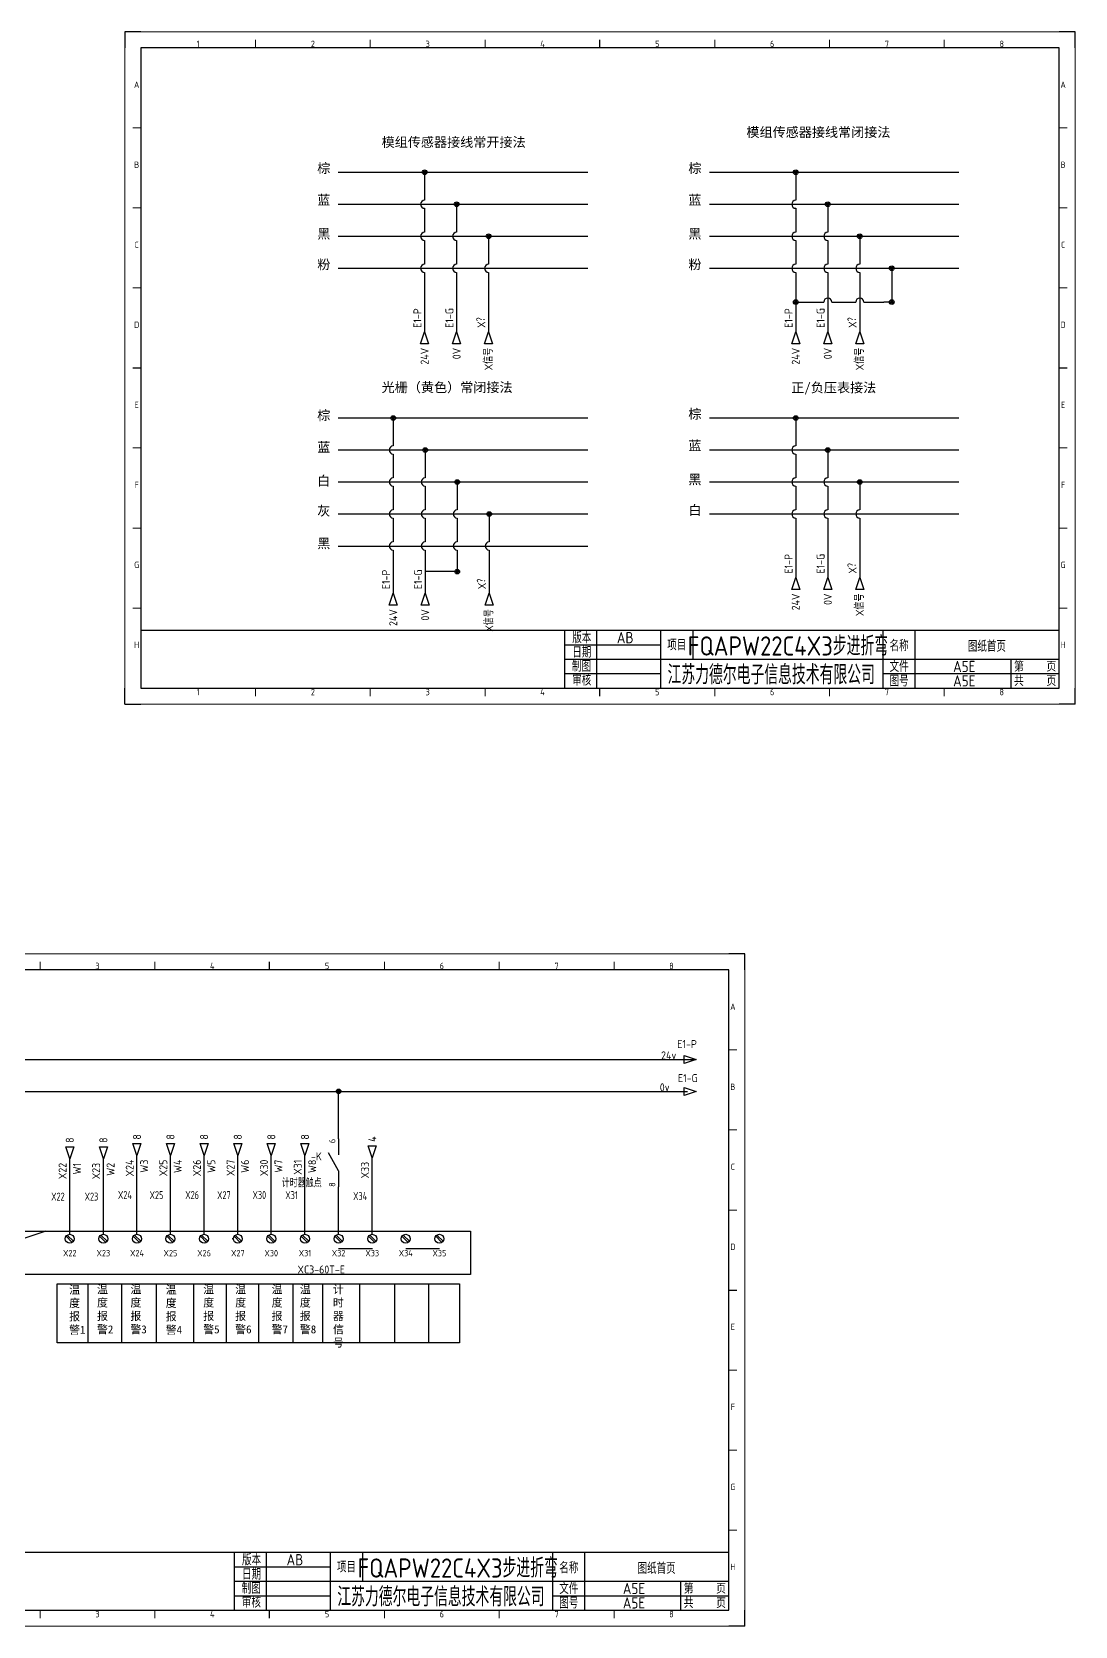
# Model space of a CAD drawing. Header units: millimetres. Extents: x -1494 to 5708, y 2764 to 5210.
# Drawn here: x 3620 to 4272, y 4006 to 5003 of the extents above; entities that cross this region are included whole.
import ezdxf
from ezdxf.enums import TextEntityAlignment as Align

# ---------------------------------------------------------------- set-up
doc = ezdxf.new("R2010")
doc.units = ezdxf.units.MM
for name, color, linetype in [('AE_BOR', 1, 'Continuous'), ('BLK_2.5mm^2', 7, 'Continuous'), ('DESC', 1, 'Continuous'), ('DESCCHILD', 20, 'Continuous'), ('LOC', 8, 'Continuous'), ('MISC', 2, 'Continuous'), ('SYMS', 7, 'Continuous'), ('TAGS', 51, 'Continuous'), ('TERMS', 123, 'Continuous'), ('WIRENO', 70, 'Continuous'), ('WIREREF_DEST', 61, 'Continuous'), ('XREF', 7, 'Continuous'), ('图框_标题栏属性', 1, 'Continuous'), ('图框_标题栏文字', 6, 'Continuous'), ('轴1系统', 7, 'Continuous')]:
    doc.layers.add(name, color=color, linetype=linetype)
doc.styles.add('ACGBTS', font='ISOCP.SHX')
doc.styles.get("Standard").update_dxf_attribs({"font": 'arial.ttf'})
doc.styles.add('WD_IEC', font='ISOCP2.shx', dxfattribs={"height": 4, "bigfont": 'gbcbig.shx'})
doc.styles.add('工程字', font='gbenor.shx', dxfattribs={"bigfont": 'gbcbig.shx'})
doc.styles.add('正常字体', font='', dxfattribs={"height": 5.5})
doc.styles.get('正常字体').set_extended_font_data('SimSun')

# ---------------------------------------------------------------- blocks, each defined once
blk = doc.blocks.new('WDDOT')
for radius in [0.72, 0.449, 0.223]:
    blk.add_circle((0, 0), radius)
blk = doc.blocks.new('HA1D4')
blk.add_lwpolyline([(0, 0), (1.25, -3.75), (-1.25, -3.75)], close=True)
at = {"style": 'WD_IEC', "flags": 8}
blk.add_attdef('WIRENO', (-1, 1.25), '', height=2.5, rotation=90, dxfattribs=at)
at = {"style": 'WD_IEC'}
blk.add_attdef('DESC1', text='', height=2.5, rotation=90, dxfattribs=at).set_placement((1, 1.25), align=Align.TOP_LEFT)
at = {"style": 'WD_IEC', "flags": 1}
blk.add_attdef('X2TERM01', (0, 0), '', height=0.32, dxfattribs=at)
blk.add_attdef('SIGCODE', text='', height=1, dxfattribs=at).set_placement((-2.5, -3.2), align=Align.RIGHT)
at = {"style": 'WD_IEC'}
blk.add_attdef('XREF', text='', height=2.5, rotation=90, dxfattribs=at).set_placement((0, -5), align=Align.MIDDLE_RIGHT)
blk = doc.blocks.new('Border')
for p, q in [((584, 410), (10, 410)), ((10, 410), (10, 10)), ((584, 10), (584, 410)), ((10, 10), (584, 10))]:
    blk.add_line(p, q)
at = {"layer": 'AE_BOR', "color": 1, "lineweight": 30}
for p, q in [((10, 420), (0, 420)), ((0, 420), (0, 410)), ((594, 420), (584, 420)), ((594, 410), (594, 420)), ((297, 410), (297, 415)), ((5, 210), (10, 210)), ((584, 210), (589, 210)), ((0, 0), (0, 10)), ((297, 5), (297, 10)), ((594, 0), (594, 10)), ((0, 0), (10, 0)), ((594, 0), (584, 0))]:
    blk.add_line(p, q, dxfattribs=at)
at = {"layer": 'AE_BOR', "color": 1, "lineweight": 15}
for p, q in [((0, 420), (594, 420)), ((0, 0), (0, 420)), ((594, 420), (594, 0)), ((81.75, 410), (81.75, 415)), ((153.5, 410), (153.5, 415)), ((225.25, 410), (225.25, 415)), ((368.75, 410), (368.75, 415)), ((440.5, 410), (440.5, 415)), ((512.25, 410), (512.25, 415)), ((10, 360), (5, 360)), ((589, 360), (584, 360)), ((10, 310), (5, 310)), ((589, 310), (584, 310)), ((10, 260), (5, 260)), ((589, 260), (584, 260)), ((10, 160), (5, 160)), ((589, 160), (584, 160)), ((10, 110), (5, 110)), ((589, 110), (584, 110)), ((10, 60), (5, 60)), ((589, 60), (584, 60)), ((81.75, 5), (81.75, 10)), ((153.5, 5), (153.5, 10)), ((225.25, 5), (225.25, 10)), ((368.75, 5), (368.75, 10)), ((440.5, 5), (440.5, 10)), ((512.25, 5), (512.25, 10)), ((594, 0), (0, 0))]:
    blk.add_line(p, q, dxfattribs=at)
at = {"layer": 'AE_BOR', "color": 1, "lineweight": 15, "style": 'ACGBTS'}
for s, p in [('1', (45.875, 412.5)), ('2', (117.625, 412.5)), ('3', (189.375, 412.5)), ('4', (261.125, 412.5)), ('5', (332.875, 412.5)), ('6', (404.625, 412.5)), ('7', (476.375, 412.5)), ('8', (548.125, 412.5)), ('A', (7.5, 387)), ('A', (586.5, 387)), ('B', (7.5, 337)), ('B', (586.5, 337)), ('C', (7.5, 287)), ('C', (586.5, 287)), ('D', (7.5, 237)), ('D', (586.5, 237)), ('E', (7.5, 187)), ('E', (586.5, 187)), ('F', (7.5, 137)), ('F', (586.5, 137)), ('G', (7.5, 87)), ('G', (586.5, 87)), ('H', (7.5, 37)), ('H', (586.5, 37)), ('1', (45.875, 7.5)), ('2', (117.625, 7.5)), ('3', (189.375, 7.5)), ('4', (261.125, 7.5)), ('5', (332.875, 7.5)), ('6', (404.625, 7.5)), ('7', (476.375, 7.5)), ('8', (548.125, 7.5))]:
    blk.add_text(s, height=4, dxfattribs=at).set_placement(p, align=Align.MIDDLE)
blk = doc.blocks.new('TITLE3')
for p, q in [((-309, 0), (-309, 36)), ((-289, 0), (-289, 36)), ((-249, 0), (-249, 36)), ((-249, 0), (-249, 36)), ((-249, 0), (-249, 36)), ((-229, 36), (-229, 27)), ((-110, 0), (-110, 36)), ((-90, 0), (-90, 36)), ((-309, 27), (-249, 27)), ((-229, 27), (-229, 18)), ((-309, 18), (-248.01, 18)), ((-249, 18), (0, 18)), ((-30, 0), (-30, 18)), ((-309, 9), (-249, 9)), ((-289, 4.18), (-289, 4.18)), ((-289, 4.18), (-289, 4.18)), ((-110, 9), (0, 9))]:
    blk.add_line(p, q)
blk.add_lwpolyline([(-309, 36), (-574, 36), (-574, 0), (-309, 0)], close=True)
blk.add_lwpolyline([(-309, 0), (0, 0), (0, 36), (-309, 36)])
at = {"layer": '图框_标题栏属性', "style": '工程字'}
for tag, height, p in [('版本', 7, (-271.17, 31.5)), ('项目', 12, (-169.5, 27)), ('名称', 7, (-45.16, 26.53)), ('日期', 7, (-271.17, 22.5)), ('制图', 7, (-271.33, 13.69)), ('公司名称', 12, (-179.94, 9)), ('文件', 7, (-59.26, 13.5)), ('页数', 7, (-15, 13.5)), ('审核', 7, (-270.7, 4.72)), ('图号', 7, (-59.26, 4.5)), ('总数', 7, (-15, 4.5))]:
    blk.add_attdef(tag, text='', height=height, dxfattribs=at).set_placement(p, align=Align.MIDDLE)
at = {"layer": '图框_标题栏文字', "style": '工程字'}
for s, height, p in [('版本', 7, (-298.29, 31.5)), ('项目', 7, (-239, 27)), ('名称', 7, (-100, 26.53)), ('日期', 7, (-298.29, 22.5)), ('制图', 7, (-298.51, 13.69)), ('文件', 7, (-100, 13.5)), ('第    页', 6.5, (-15, 13.5)), ('审核', 7, (-298.37, 5.01)), ('图号', 7, (-100, 4.5)), ('共    页', 6.5, (-15, 4.5))]:
    blk.add_text(s, height=height, dxfattribs=at).set_placement(p, align=Align.MIDDLE_CENTER)
blk = doc.blocks.new('HA1D2')
blk.add_lwpolyline([(0, 0), (-1.25, 3.75), (1.25, 3.75)], close=True)
at = {"style": 'WD_IEC'}
blk.add_attdef('XREF', text='', height=2.5, rotation=90, dxfattribs=at).set_placement((0, 5), align=Align.MIDDLE_LEFT)
at = {"style": 'WD_IEC', "flags": 1}
blk.add_attdef('SIGCODE', text='', height=1, dxfattribs=at).set_placement((-2.5, 1.8), align=Align.RIGHT)
blk.add_attdef('X8TERM01', (0, 0), '', height=0.32, dxfattribs=at)
at = {"style": 'WD_IEC', "flags": 8}
blk.add_attdef('WIRENO', text='', height=2.5, rotation=90, dxfattribs=at).set_placement((-1, -1.25), align=Align.RIGHT)
at = {"style": 'WD_IEC'}
blk.add_attdef('DESC1', text='', height=2.5, rotation=90, dxfattribs=at).set_placement((1, -1.25), align=Align.TOP_RIGHT)
blk = doc.blocks.new('WD_WNV')
at = {"linetype": 'Continuous', "style": 'WD_IEC', "width": 0.8}
blk.add_attdef('WIRENO', text='', height=2.5, dxfattribs=at).set_placement((-1.6, 0), align=Align.MIDDLE_RIGHT)
at = {"style": 'WD_IEC', "flags": 1}
for tag, p in [('W08USER', (-1, 0.375)), ('W04USER', (-1, 0.875)), ('W05USER', (-1, 0.75)), ('W09USER', (-1, 0.25)), ('W03USER', (-1, 1)), ('W06USER', (-1, 0.625)), ('W07USER', (-1, 0.5)), ('W02USER', (-1, 1.125)), ('W01USER', (-1, 1.25)), ('W10USER', (-1, 0.125))]:
    blk.add_attdef(tag, text='', height=0.08, dxfattribs=at).set_placement(p, align=Align.CENTER)
blk = doc.blocks.new('E8X8Y$$3')
for p, q in [((107.96, -3.13), (111.85, -7.02)), ((108.7, -2.39), (112.59, -6.28)), ((128.95, -3.13), (132.84, -7.02)), ((129.69, -2.39), (133.58, -6.28)), ((149.95, -3.13), (153.84, -7.02)), ((150.7, -2.39), (154.59, -6.28)), ((170.89, -3.13), (174.78, -7.02)), ((171.63, -2.39), (175.52, -6.28)), ((191.91, -3.13), (195.8, -7.02)), ((192.65, -2.39), (196.54, -6.28)), ((212.98, -3.13), (216.87, -7.02)), ((213.72, -2.39), (217.61, -6.28)), ((233.9, -3.13), (237.79, -7.02)), ((234.64, -2.39), (238.53, -6.28)), ((254.96, -3.13), (258.85, -7.02)), ((255.7, -2.39), (259.59, -6.28)), ((275.95, -3.13), (279.84, -7.02)), ((276.7, -2.39), (280.58, -6.28)), ((296.99, -3.13), (300.88, -7.02)), ((297.73, -2.39), (301.62, -6.28)), ((317.91, -3.13), (321.8, -7.02)), ((318.65, -2.39), (322.54, -6.28)), ((338.98, -3.13), (342.87, -7.02)), ((339.72, -2.39), (343.61, -6.28)), ((278.27, -10.67), (299.41, -10.67)), ((320.23, -10.67), (341.37, -10.67))]:
    blk.add_line(p, q)
for points in [[(0, 0), (23.34, 0)], [(0, -27.11), (0, 0)], [(23.34, 0), (360.64, 0)], [(102.45, -27.11), (0, -27.11)], [(360.64, -27.11), (102.45, -27.11)]]:
    blk.add_lwpolyline(points)
for centre in [(110.27, -4.71), (131.27, -4.71), (152.27, -4.71), (173.2, -4.71), (194.22, -4.71), (215.3, -4.71), (236.22, -4.71), (257.27, -4.71), (278.27, -4.71), (299.31, -4.71), (320.23, -4.71), (341.29, -4.71)]:
    blk.add_circle(centre, 2.8)
at = {"layer": 'SYMS', "linetype": 'ByBlock'}
for p, q in [((95.39, 0), (62.12, -10.85)), ((360.64, 0), (360.64, -27.11)), ((55.62, -5), (51.99, -22.12)), ((62.12, -10.85), (55.62, -5)), ((45.49, -16.27), (12.22, -27.11)), ((51.99, -22.12), (45.49, -16.27))]:
    blk.add_line(p, q, dxfattribs=at)
at = {"layer": 'DESC', "linetype": 'ByBlock', "style": 'WD_IEC'}
for tag, p in [('DESC1', (-14.4, -33.59)), ('DESC3', (-14.4, -43.39)), ('DESC2', (-14.4, -38.49))]:
    blk.add_attdef(tag, text='', height=5, dxfattribs=at).set_placement(p, align=Align.RIGHT)
at = {"layer": 'LOC', "linetype": 'ByBlock', "style": 'WD_IEC', "flags": 1}
for tag, p in [('INST', (-14.4, -2.26)), ('LOC', (-14.4, -7.16))]:
    blk.add_attdef(tag, text='', height=5, dxfattribs=at).set_placement(p, align=Align.RIGHT)
at = {"layer": 'MISC', "linetype": 'ByBlock', "style": 'WD_IEC'}
for tag, p, height, flags in [('CAT', (-21.75, 3.13), 2.1, 9), ('MFG', (-21.72, 7.75), 2.1, 9), ('X4TERM05', (107.47, -4.71), 0.448, 1), ('X2TERM05', (110.27, -1.91), 0.448, 1), ('X4TERM06', (128.47, -4.71), 0.448, 1), ('X2TERM06', (131.27, -1.91), 0.448, 1), ('X4TERM07', (149.47, -4.71), 0.448, 1), ('X2TERM07', (152.27, -1.91), 0.448, 1), ('X4TERM08', (170.4, -4.71), 0.448, 1), ('X2TERM08', (173.2, -1.91), 0.448, 1), ('X4TERM09', (191.42, -4.71), 0.448, 1), ('X2TERM09', (194.22, -1.91), 0.448, 1), ('X4TERM10', (212.5, -4.71), 0.448, 1), ('X2TERM10', (215.3, -1.91), 0.448, 1), ('X4TERM11', (233.42, -4.71), 0.448, 1), ('X2TERM11', (236.22, -1.91), 0.448, 1), ('X4TERM12', (254.47, -4.71), 0.448, 1), ('X2TERM12', (257.27, -1.91), 0.448, 1), ('X4TERM13', (275.47, -4.71), 0.448, 1), ('X2TERM13', (278.27, -1.91), 0.448, 1), ('X4TERM14', (296.51, -4.71), 0.448, 1), ('X2TERM14', (299.31, -1.91), 0.448, 1), ('X4TERM15', (317.43, -4.71), 0.448, 1), ('X2TERM15', (320.23, -1.91), 0.448, 1), ('X4TERM16', (338.49, -4.71), 0.448, 1), ('X2TERM16', (341.29, -1.91), 0.448, 1), ('ASSYCODE', (-23.74, -16.33), 1.4, 1), ('FAMILY', (-22.66, -12.01), 1.4, 1)]:
    blk.add_attdef(tag, p, '', height=height, dxfattribs=dict(at, flags=flags))
at = {"layer": 'TAGS', "linetype": 'ByBlock', "style": 'WD_IEC'}
blk.add_attdef('TAG1', text='', height=5, dxfattribs=at).set_placement((267.44, -26.39), align=Align.CENTER)
at = {"layer": 'TERMS', "linetype": 'ByBlock', "style": 'WD_IEC'}
for tag, p in [('TERM05', (110.27, -11.67)), ('TERM06', (131.27, -11.67)), ('TERM07', (152.27, -11.67)), ('TERM08', (173.2, -11.67)), ('TERM09', (194.22, -11.67)), ('TERM10', (215.3, -11.67)), ('TERM11', (236.22, -11.67)), ('TERM12', (257.27, -11.67)), ('TERM13', (278.27, -11.67)), ('TERM14', (299.31, -11.67)), ('TERM15', (320.23, -11.67)), ('TERM16', (341.29, -11.67))]:
    blk.add_attdef(tag, text='', height=4, dxfattribs=at).set_placement(p, align=Align.TOP_CENTER)
at = {"layer": 'XREF', "linetype": 'ByBlock', "style": 'WD_IEC'}
blk.add_attdef('XREF', text='', height=5, dxfattribs=at).set_placement((-14.4, -28.34), align=Align.RIGHT)
blk = doc.blocks.new('HA1D3')
blk.add_lwpolyline([(0, 0), (-3.75, -1.25), (-3.75, 1.25)], close=True)
at = {"style": 'WD_IEC'}
blk.add_attdef('XREF', text='', height=2.5, dxfattribs=at).set_placement((-5, 0), align=Align.MIDDLE_RIGHT)
at = {"style": 'WD_IEC', "flags": 1}
blk.add_attdef('SIGCODE', text='', height=1, dxfattribs=at).set_placement((-2.5, 1.8), align=Align.RIGHT)
at = {"style": 'WD_IEC'}
for tag, p, height, flags in [('X1TERM01', (0, 0), 0.32, 1), ('WIRENO', (1.25, 1), 2.5, 8)]:
    blk.add_attdef(tag, p, '', height=height, dxfattribs=dict(at, flags=flags))
blk.add_attdef('DESC1', text='', height=2.5, dxfattribs=at).set_placement((1.25, -1), align=Align.TOP_LEFT)
blk = doc.blocks.new('VTD21IF')
for p, q in [((0, 7.5), (0, 2.5)), ((0, -2.5), (-3.125, 3.125)), ((0, -2.5), (0, -7.5))]:
    blk.add_line(p, q)
at = {"style": 'WD_IEC'}
for tag, p in [('INST', (-5.25, 7.75)), ('LOC', (-5.25, 4.25)), ('TAG2', (-5.25, 0.75)), ('XREF', (-5.25, -3.75)), ('DESC2', (-5.25, -11.1)), ('DESC1', (-5.25, -7.6)), ('DESC3', (-5.25, -14.6))]:
    blk.add_attdef(tag, text='', height=2.5, dxfattribs=at).set_placement(p, align=Align.RIGHT)
blk.add_attdef('TERM01', text='', height=2, rotation=90, dxfattribs=at).set_placement((-1, 7.5), align=Align.RIGHT)
at = {"style": 'WD_IEC', "flags": 1}
for tag, p, height in [('X2TERM01', (0, 7.5), 0.32), ('X4LINK', (-2, 0), 0.32), ('X1LINK', (-0.5, 0), 0.32), ('CONTACT', (4, -3.5), 1), ('FAMILY', (4, -5), 1), ('COMMON', (5.25, -4.75), 1), ('X8TERM02', (0, -7.5), 0.32)]:
    blk.add_attdef(tag, p, '', height=height, dxfattribs=at)
at = {"style": 'WD_IEC'}
blk.add_attdef('TERM02', (-1, -7.5), '', height=2, rotation=90, dxfattribs=at)

msp = doc.modelspace()

# ---------------------------------------------------------------- linework, layer by layer
at = {"layer": 'BLK_2.5mm^2'}
for p, q in [((3654.81, 4220.2), (3654.81, 4185.42)), ((3675.8, 4220.2), (3675.8, 4185.42)), ((3697.34, 4220.2), (3697.34, 4185.42)), ((3697.34, 4220.2), (3697.34, 4185.42)), ((3720.83, 4220.2), (3720.83, 4185.42)), ((3741.08, 4220.2), (3741.08, 4185.42)), ((3761.44, 4220.2), (3761.44, 4185.42)), ((3782.94, 4220.2), (3782.94, 4185.42)), ((3801.44, 4220.2), (3801.44, 4185.42)), ((3824.55, 4220.2), (3824.55, 4185.42)), ((3846.4, 4220.2), (3846.4, 4185.42)), ((3867.57, 4220.2), (3867.57, 4185.42)), ((3887.07, 4220.2), (3887.07, 4185.42)), ((3654.81, 4185.42), (3654.81, 4183.39)), ((3675.8, 4185.42), (3675.8, 4183.39)), ((3697.34, 4185.42), (3697.34, 4183.39)), ((3720.83, 4185.42), (3720.83, 4183.39)), ((3741.08, 4185.42), (3741.08, 4183.39)), ((3761.44, 4185.42), (3761.44, 4183.39)), ((3782.94, 4185.42), (3782.94, 4183.39)), ((3801.44, 4185.42), (3801.44, 4183.39)), ((3824.55, 4185.42), (3824.55, 4183.39)), ((3846.4, 4185.42), (3846.4, 4183.39)), ((3867.57, 4185.42), (3867.57, 4183.39)), ((3887.07, 4185.42), (3887.07, 4183.39))]:
    msp.add_line(p, q, dxfattribs=at)
at = {"layer": 'Defpoints', "linetype": 'ByBlock'}
for p, q in [((3832.47, 4251.21), (3832.47, 4299.01)), ((3640.64, 4248.41), (3640.64, 4248.41)), ((3661.63, 4248.41), (3661.63, 4248.41)), ((3682.63, 4248.41), (3682.63, 4248.41)), ((3703.56, 4248.41), (3703.56, 4248.41)), ((3724.59, 4248.41), (3724.59, 4248.41)), ((3745.66, 4248.41), (3745, 4248.41))]:
    msp.add_line(p, q, dxfattribs=at)
at = {"layer": 'XREF'}
for p, q in [((3811.22, 4914.81), (3967.13, 4914.81)), ((3865.22, 4914.81), (3865.22, 4897.35)), ((4043.17, 4914.81), (4199.09, 4914.81)), ((4097.18, 4914.81), (4097.18, 4897.35)), ((3811.22, 4894.81), (3967.13, 4894.81)), ((3865.22, 4892.27), (3865.22, 4877.35)), ((3885.22, 4894.81), (3885.22, 4877.35)), ((4043.17, 4894.81), (4199.09, 4894.81)), ((4097.18, 4892.27), (4097.18, 4877.35)), ((4117.18, 4894.81), (4117.18, 4877.35)), ((3811.22, 4874.81), (3967.13, 4874.81)), ((3865.22, 4872.27), (3865.22, 4857.35)), ((3885.22, 4872.27), (3885.22, 4857.35)), ((3905.22, 4874.81), (3905.22, 4857.35)), ((4043.17, 4874.81), (4199.09, 4874.81)), ((4097.18, 4872.27), (4097.18, 4857.35)), ((4117.18, 4872.27), (4117.18, 4857.35)), ((4137.18, 4874.81), (4137.18, 4857.35)), ((3811.22, 4854.81), (3967.13, 4854.81)), ((3865.22, 4852.27), (3865.22, 4815.09)), ((3885.22, 4852.27), (3885.22, 4815.09)), ((3905.22, 4852.27), (3905.22, 4815.09)), ((4043.17, 4854.81), (4199.09, 4854.81)), ((4097.18, 4852.27), (4097.18, 4815.09)), ((4117.18, 4852.27), (4117.18, 4815.09)), ((4137.18, 4852.27), (4137.18, 4815.09)), ((4157.18, 4854.81), (4157.18, 4838.68)), ((4097.18, 4833.68), (4114.64, 4833.68)), ((4119.72, 4833.68), (4134.64, 4833.68)), ((4139.72, 4833.68), (4152.18, 4833.68)), ((4157.18, 4833.68), (4152.18, 4833.68)), ((4157.18, 4838.68), (4157.18, 4833.68)), ((3811.22, 4761.28), (3967.13, 4761.28)), ((3845.59, 4761.28), (3845.59, 4743.82)), ((4043.17, 4761.28), (4199.09, 4761.28)), ((4097.18, 4761.28), (4097.18, 4743.82)), ((3811.22, 4741.28), (3967.13, 4741.28)), ((3845.59, 4738.74), (3845.59, 4723.82)), ((3865.59, 4741.28), (3865.59, 4723.82)), ((4043.17, 4741.28), (4199.09, 4741.28)), ((4097.18, 4738.74), (4097.18, 4723.82)), ((4117.18, 4741.28), (4117.18, 4723.82)), ((3811.22, 4721.28), (3967.13, 4721.28)), ((3845.59, 4718.74), (3845.59, 4703.82)), ((3865.59, 4718.74), (3865.59, 4703.82)), ((3885.59, 4721.28), (3885.59, 4703.82)), ((4043.17, 4721.28), (4199.09, 4721.28)), ((4097.18, 4718.74), (4097.18, 4703.82)), ((4117.18, 4718.74), (4117.18, 4703.82)), ((4137.18, 4721.28), (4137.18, 4703.82)), ((3811.22, 4701.28), (3967.13, 4701.28)), ((3845.59, 4698.74), (3845.59, 4683.82)), ((3865.59, 4698.74), (3865.59, 4683.82)), ((3885.59, 4698.74), (3885.59, 4683.82)), ((3905.59, 4701.28), (3905.59, 4683.82)), ((4043.17, 4701.28), (4199.09, 4701.28)), ((4097.18, 4698.74), (4097.18, 4661.56)), ((4117.18, 4698.74), (4117.18, 4661.56)), ((4137.18, 4698.74), (4137.18, 4661.56)), ((3811.22, 4681.28), (3967.13, 4681.28)), ((3845.59, 4678.74), (3845.59, 4651.79)), ((3865.59, 4678.74), (3865.59, 4651.79)), ((3885.59, 4678.74), (3885.59, 4665.26)), ((3905.59, 4681.28), (3925.59, 4681.28)), ((3905.59, 4678.74), (3905.59, 4651.79)), ((3885.59, 4665.26), (3865.59, 4665.26)), ((3512.14, 4360.52), (4034.93, 4360.52)), ((3512.14, 4340.52), (3915.51, 4340.52)), ((3915.51, 4340.52), (3987.89, 4340.52))]:
    msp.add_line(p, q, dxfattribs=at)
at = {"layer": 'XREF', "linetype": 'ByBlock'}
for p, q in [((3811.43, 4310.86), (3811.43, 4340.52)), ((3987.89, 4340.52), (4029.53, 4340.52)), ((3643.44, 4251.21), (3643.44, 4298.35)), ((3664.43, 4251.21), (3664.43, 4298.35)), ((3685.43, 4251.21), (3685.43, 4300.37)), ((3706.36, 4251.21), (3706.36, 4300.37)), ((3727.39, 4251.21), (3727.39, 4300.37)), ((3748.46, 4251.21), (3748.46, 4300.37)), ((3769.38, 4251.21), (3769.38, 4300.37)), ((3790.44, 4251.21), (3790.44, 4300.37)), ((3811.43, 4251.21), (3811.43, 4280.86)), ((3635.66, 4183.39), (3635.66, 4220.2)), ((3635.66, 4220.2), (3635.66, 4220.2)), ((3635.66, 4220.2), (3654.81, 4220.2)), ((3654.81, 4220.2), (3887.07, 4220.2)), ((3887.07, 4220.2), (3887.07, 4183.39)), ((3887.07, 4183.39), (3635.66, 4183.39))]:
    msp.add_line(p, q, dxfattribs=at)
at = {"layer": 'XREF'}
for centre, start, end in [((3865.22, 4894.81), 90, 270), ((4097.18, 4894.81), 90, 270), ((3865.22, 4874.81), 90, 270), ((3885.22, 4874.81), 90, 270), ((4097.18, 4874.81), 90, 270), ((4117.18, 4874.81), 90, 270), ((3865.22, 4854.81), 90, 270), ((3885.22, 4854.81), 90, 270), ((3905.22, 4854.81), 90, 270), ((4097.18, 4854.81), 90, 270), ((4117.18, 4854.81), 90, 270), ((4137.18, 4854.81), 90, 270), ((4117.18, 4833.68), 0, 180), ((4137.18, 4833.68), 0, 180), ((3845.59, 4741.28), 90, 270), ((4097.18, 4741.28), 90, 270), ((3845.59, 4721.28), 90, 270), ((3865.59, 4721.28), 90, 270), ((4097.18, 4721.28), 90, 270), ((4117.18, 4721.28), 90, 270), ((3845.59, 4701.28), 90, 270), ((3865.59, 4701.28), 90, 270), ((3885.59, 4701.28), 90, 270), ((4097.18, 4701.28), 90, 270), ((4117.18, 4701.28), 90, 270), ((4137.18, 4701.28), 90, 270), ((3845.59, 4681.28), 90, 270), ((3865.59, 4681.28), 90, 270), ((3885.59, 4681.28), 90, 270), ((3905.59, 4681.28), 90, 270)]:
    msp.add_arc(centre, 2.54, start, end, dxfattribs=at)

# ---------------------------------------------------------------- block references
at = {"layer": 'SYMS', "linetype": 'ByBlock', "xscale": 2, "yscale": 2, "zscale": 2}
msp.add_blockref('WDDOT', (3811.43, 4340.52), dxfattribs=at)
at = {"layer": 'SYMS', "linetype": 'ByBlock'}
ref = msp.add_blockref('HA1D2', (3685.43, 4300.37), dxfattribs=dict(at, xscale=2, yscale=2, zscale=2))
ref.add_attrib('XREF', '8', dxfattribs={"layer": 'XREF', "height": 5, "rotation": 90, "style": 'WD_IEC'}).set_placement((3685.43, 4310.37), align=Align.MIDDLE_LEFT)
ref.add_attrib('DESC1', 'W3', dxfattribs={"layer": 'DESC', "height": 5, "rotation": 90, "style": 'WD_IEC'}).set_placement((3687.43, 4297.87), align=Align.TOP_RIGHT)
ref.add_attrib('WIRENO', 'X24', dxfattribs={"layer": 'WIREREF_DEST', "height": 5, "rotation": 90, "style": 'WD_IEC', "flags": 8}).set_placement((3683.43, 4297.87), align=Align.RIGHT)
ref = msp.add_blockref('HA1D2', (3706.36, 4300.37), dxfattribs=dict(at, xscale=2, yscale=2, zscale=2))
ref.add_attrib('XREF', '8', dxfattribs={"layer": 'XREF', "height": 5, "rotation": 90, "style": 'WD_IEC'}).set_placement((3706.36, 4310.37), align=Align.MIDDLE_LEFT)
ref.add_attrib('DESC1', 'W4', dxfattribs={"layer": 'DESC', "height": 5, "rotation": 90, "style": 'WD_IEC'}).set_placement((3708.36, 4297.87), align=Align.TOP_RIGHT)
ref.add_attrib('WIRENO', 'X25', dxfattribs={"layer": 'WIREREF_DEST', "height": 5, "rotation": 90, "style": 'WD_IEC', "flags": 8}).set_placement((3704.36, 4297.87), align=Align.RIGHT)
ref = msp.add_blockref('HA1D2', (3727.39, 4300.37), dxfattribs=dict(at, xscale=2, yscale=2, zscale=2))
ref.add_attrib('XREF', '8', dxfattribs={"layer": 'XREF', "height": 5, "rotation": 90, "style": 'WD_IEC'}).set_placement((3727.39, 4310.37), align=Align.MIDDLE_LEFT)
ref.add_attrib('DESC1', 'W5', dxfattribs={"layer": 'DESC', "height": 5, "rotation": 90, "style": 'WD_IEC'}).set_placement((3729.39, 4297.87), align=Align.TOP_RIGHT)
ref.add_attrib('WIRENO', 'X26', dxfattribs={"layer": 'WIREREF_DEST', "height": 5, "rotation": 90, "style": 'WD_IEC', "flags": 8}).set_placement((3725.39, 4297.87), align=Align.RIGHT)
ref = msp.add_blockref('HA1D2', (3748.46, 4300.37), dxfattribs=dict(at, xscale=2, yscale=2, zscale=2))
ref.add_attrib('XREF', '8', dxfattribs={"layer": 'XREF', "height": 5, "rotation": 90, "style": 'WD_IEC'}).set_placement((3748.46, 4310.37), align=Align.MIDDLE_LEFT)
ref.add_attrib('DESC1', 'W6', dxfattribs={"layer": 'DESC', "height": 5, "rotation": 90, "style": 'WD_IEC'}).set_placement((3750.46, 4297.87), align=Align.TOP_RIGHT)
ref.add_attrib('WIRENO', 'X27', dxfattribs={"layer": 'WIREREF_DEST', "height": 5, "rotation": 90, "style": 'WD_IEC', "flags": 8}).set_placement((3746.46, 4297.87), align=Align.RIGHT)
ref = msp.add_blockref('HA1D2', (3769.38, 4300.37), dxfattribs=dict(at, xscale=2, yscale=2, zscale=2))
ref.add_attrib('XREF', '8', dxfattribs={"layer": 'XREF', "height": 5, "rotation": 90, "style": 'WD_IEC'}).set_placement((3769.38, 4310.37), align=Align.MIDDLE_LEFT)
ref.add_attrib('DESC1', 'W7', dxfattribs={"layer": 'DESC', "height": 5, "rotation": 90, "style": 'WD_IEC'}).set_placement((3771.38, 4297.87), align=Align.TOP_RIGHT)
ref.add_attrib('WIRENO', 'X30', dxfattribs={"layer": 'WIREREF_DEST', "height": 5, "rotation": 90, "style": 'WD_IEC', "flags": 8}).set_placement((3767.38, 4297.87), align=Align.RIGHT)
ref = msp.add_blockref('HA1D2', (3790.44, 4300.37), dxfattribs=dict(at, xscale=2, yscale=2, zscale=2))
ref.add_attrib('XREF', '8', dxfattribs={"layer": 'XREF', "height": 5, "rotation": 90, "style": 'WD_IEC'}).set_placement((3790.44, 4310.37), align=Align.MIDDLE_LEFT)
ref.add_attrib('DESC1', 'W8', dxfattribs={"layer": 'DESC', "height": 5, "rotation": 90, "style": 'WD_IEC'}).set_placement((3792.44, 4297.87), align=Align.TOP_RIGHT)
ref.add_attrib('WIRENO', 'X31', dxfattribs={"layer": 'WIREREF_DEST', "height": 5, "rotation": 90, "style": 'WD_IEC', "flags": 8}).set_placement((3788.44, 4297.87), align=Align.RIGHT)
ref = msp.add_blockref('HA1D2', (3643.44, 4298.35), dxfattribs=dict(at, xscale=2, yscale=2, zscale=2))
ref.add_attrib('XREF', '8', dxfattribs={"layer": 'XREF', "height": 5, "rotation": 90, "style": 'WD_IEC'}).set_placement((3643.44, 4308.35), align=Align.MIDDLE_LEFT)
ref.add_attrib('DESC1', 'W1', dxfattribs={"layer": 'DESC', "height": 5, "rotation": 90, "style": 'WD_IEC'}).set_placement((3645.44, 4295.85), align=Align.TOP_RIGHT)
ref.add_attrib('WIRENO', 'X22', dxfattribs={"layer": 'WIREREF_DEST', "height": 5, "rotation": 90, "style": 'WD_IEC', "flags": 8}).set_placement((3641.44, 4295.85), align=Align.RIGHT)
ref = msp.add_blockref('HA1D2', (3664.43, 4298.35), dxfattribs=dict(at, xscale=2, yscale=2, zscale=2))
ref.add_attrib('XREF', '8', dxfattribs={"layer": 'XREF', "height": 5, "rotation": 90, "style": 'WD_IEC'}).set_placement((3664.43, 4308.35), align=Align.MIDDLE_LEFT)
ref.add_attrib('DESC1', 'W2', dxfattribs={"layer": 'DESC', "height": 5, "rotation": 90, "style": 'WD_IEC'}).set_placement((3666.43, 4295.85), align=Align.TOP_RIGHT)
ref.add_attrib('WIRENO', 'X23', dxfattribs={"layer": 'WIREREF_DEST', "height": 5, "rotation": 90, "style": 'WD_IEC', "flags": 8}).set_placement((3662.43, 4295.85), align=Align.RIGHT)
ref = msp.add_blockref('HA1D2', (3832.47, 4299.01), dxfattribs=dict(at, xscale=2, yscale=2, zscale=2))
ref.add_attrib('XREF', '4', dxfattribs={"layer": 'XREF', "height": 5, "rotation": 90, "style": 'WD_IEC'}).set_placement((3832.47, 4309.01), align=Align.MIDDLE_LEFT)
ref.add_attrib('WIRENO', 'X33', dxfattribs={"layer": 'WIREREF_DEST', "height": 5, "rotation": 90, "style": 'WD_IEC', "flags": 8}).set_placement((3830.47, 4296.51), align=Align.RIGHT)
msp.add_blockref('E8X8Y$$3', (3533.16, 4253.11), dxfattribs=at).add_auto_attribs({'TAG1': 'XC3-60T-E', 'TERM05': 'X22', 'TERM06': 'X23', 'TERM07': 'X24', 'TERM08': 'X25', 'TERM09': 'X26', 'TERM10': 'X27', 'TERM11': 'X30', 'TERM12': 'X31', 'TERM13': 'X32', 'TERM14': 'X33', 'TERM15': 'X34', 'TERM16': 'X35'})
at = {"layer": 'WIRENO', "linetype": 'ByBlock'}
ref = msp.add_blockref('WD_WNV', (3643.44, 4274.78), dxfattribs=dict(at, xscale=2, yscale=2, zscale=2))
ref.add_attrib('WIRENO', 'X22', dxfattribs={"linetype": 'Continuous', "height": 5, "style": 'WD_IEC', "width": 0.8}).set_placement((3640.24, 4274.78), align=Align.MIDDLE_RIGHT)
ref = msp.add_blockref('WD_WNV', (3664.43, 4274.78), dxfattribs=dict(at, xscale=2, yscale=2, zscale=2))
ref.add_attrib('WIRENO', 'X23', dxfattribs={"linetype": 'Continuous', "height": 5, "style": 'WD_IEC', "width": 0.8}).set_placement((3661.23, 4274.78), align=Align.MIDDLE_RIGHT)
ref = msp.add_blockref('WD_WNV', (3685.43, 4275.79), dxfattribs=dict(at, xscale=2, yscale=2, zscale=2))
ref.add_attrib('WIRENO', 'X24', dxfattribs={"linetype": 'Continuous', "height": 5, "style": 'WD_IEC', "width": 0.8}).set_placement((3682.23, 4275.79), align=Align.MIDDLE_RIGHT)
ref = msp.add_blockref('WD_WNV', (3706.36, 4275.79), dxfattribs=dict(at, xscale=2, yscale=2, zscale=2))
ref.add_attrib('WIRENO', 'X25', dxfattribs={"linetype": 'Continuous', "height": 5, "style": 'WD_IEC', "width": 0.8}).set_placement((3701.9, 4275.68), align=Align.MIDDLE_RIGHT)
ref = msp.add_blockref('WD_WNV', (3727.39, 4275.79), dxfattribs=dict(at, xscale=2, yscale=2, zscale=2))
ref.add_attrib('WIRENO', 'X26', dxfattribs={"linetype": 'Continuous', "height": 5, "style": 'WD_IEC', "width": 0.8}).set_placement((3724.19, 4275.79), align=Align.MIDDLE_RIGHT)
ref = msp.add_blockref('WD_WNV', (3748.46, 4275.79), dxfattribs=dict(at, xscale=2, yscale=2, zscale=2))
ref.add_attrib('WIRENO', 'X27', dxfattribs={"linetype": 'Continuous', "height": 5, "style": 'WD_IEC', "width": 0.8}).set_placement((3743.99, 4275.68), align=Align.MIDDLE_RIGHT)
ref = msp.add_blockref('WD_WNV', (3769.38, 4275.79), dxfattribs=dict(at, xscale=2, yscale=2, zscale=2))
ref.add_attrib('WIRENO', 'X30', dxfattribs={"linetype": 'Continuous', "height": 5, "style": 'WD_IEC', "width": 0.8}).set_placement((3766.18, 4275.79), align=Align.MIDDLE_RIGHT)
ref = msp.add_blockref('WD_WNV', (3790.44, 4275.79), dxfattribs=dict(at, xscale=2, yscale=2, zscale=2))
ref.add_attrib('WIRENO', 'X31', dxfattribs={"linetype": 'Continuous', "height": 5, "style": 'WD_IEC', "width": 0.8}).set_placement((3785.97, 4275.68), align=Align.MIDDLE_RIGHT)
ref = msp.add_blockref('WD_WNV', (3832.47, 4275.11), dxfattribs=dict(at, xscale=2, yscale=2, zscale=2))
ref.add_attrib('WIRENO', 'X34', dxfattribs={"linetype": 'Continuous', "height": 5, "style": 'WD_IEC', "width": 0.8}).set_placement((3829.27, 4275.11), align=Align.MIDDLE_RIGHT)
at = {"layer": 'XREF'}
for p in [(3677.76, 4582.52), (3471.35, 4006.39)]:
    msp.add_blockref('Border', p, dxfattribs=at)
at = {"layer": 'XREF', "xscale": 2, "yscale": 2, "zscale": 2}
for p in [(3865.22, 4914.81), (4097.18, 4914.81), (3885.22, 4894.81), (4117.18, 4894.81), (3905.22, 4874.81), (4137.18, 4874.81), (4157.18, 4854.81), (4097.18, 4833.68), (4157.18, 4833.68), (3845.59, 4761.28), (4097.18, 4761.28), (3865.59, 4741.28), (4117.18, 4741.28), (3885.59, 4721.28), (4137.18, 4721.28), (3905.59, 4701.28), (3885.59, 4665.26)]:
    msp.add_blockref('WDDOT', p, dxfattribs=at)
at = {"layer": 'XREF'}
ref = msp.add_blockref('HA1D4', (3865.22, 4815.09), dxfattribs=dict(at, xscale=2, yscale=2, zscale=2))
ref.add_attrib('XREF', '24V', dxfattribs={"height": 5, "rotation": 90, "style": 'WD_IEC'}).set_placement((3865.22, 4805.09), align=Align.MIDDLE_RIGHT)
ref.add_attrib('WIRENO', 'E1-P', (3863.22, 4817.59), dxfattribs={"layer": 'WIREREF_DEST', "height": 5, "rotation": 90, "style": 'WD_IEC', "flags": 8})
ref = msp.add_blockref('HA1D4', (3885.22, 4815.09), dxfattribs=dict(at, xscale=2, yscale=2, zscale=2))
ref.add_attrib('XREF', '0V', dxfattribs={"height": 5, "rotation": 90, "style": 'WD_IEC'}).set_placement((3885.22, 4805.09), align=Align.MIDDLE_RIGHT)
ref.add_attrib('WIRENO', 'E1-G', (3883.22, 4817.59), dxfattribs={"layer": 'WIREREF_DEST', "height": 5, "rotation": 90, "style": 'WD_IEC', "flags": 8})
ref = msp.add_blockref('HA1D4', (3905.22, 4815.09), dxfattribs=dict(at, xscale=2, yscale=2, zscale=2))
ref.add_attrib('XREF', 'X信号', dxfattribs={"height": 5, "rotation": 90, "style": 'WD_IEC'}).set_placement((3905.22, 4805.09), align=Align.MIDDLE_RIGHT)
ref.add_attrib('WIRENO', 'X？', (3903.22, 4817.59), dxfattribs={"layer": 'WIREREF_DEST', "height": 5, "rotation": 90, "style": 'WD_IEC', "flags": 8})
ref = msp.add_blockref('HA1D4', (4097.18, 4815.09), dxfattribs=dict(at, xscale=2, yscale=2, zscale=2))
ref.add_attrib('XREF', '24V', dxfattribs={"height": 5, "rotation": 90, "style": 'WD_IEC'}).set_placement((4097.18, 4805.09), align=Align.MIDDLE_RIGHT)
ref.add_attrib('WIRENO', 'E1-P', (4095.18, 4817.59), dxfattribs={"layer": 'WIREREF_DEST', "height": 5, "rotation": 90, "style": 'WD_IEC', "flags": 8})
ref = msp.add_blockref('HA1D4', (4117.18, 4815.09), dxfattribs=dict(at, xscale=2, yscale=2, zscale=2))
ref.add_attrib('XREF', '0V', dxfattribs={"height": 5, "rotation": 90, "style": 'WD_IEC'}).set_placement((4117.18, 4805.09), align=Align.MIDDLE_RIGHT)
ref.add_attrib('WIRENO', 'E1-G', (4115.18, 4817.59), dxfattribs={"layer": 'WIREREF_DEST', "height": 5, "rotation": 90, "style": 'WD_IEC', "flags": 8})
ref = msp.add_blockref('HA1D4', (4137.18, 4815.09), dxfattribs=dict(at, xscale=2, yscale=2, zscale=2))
ref.add_attrib('XREF', 'X信号', dxfattribs={"height": 5, "rotation": 90, "style": 'WD_IEC'}).set_placement((4137.18, 4805.09), align=Align.MIDDLE_RIGHT)
ref.add_attrib('WIRENO', 'X？', (4135.18, 4817.59), dxfattribs={"layer": 'WIREREF_DEST', "height": 5, "rotation": 90, "style": 'WD_IEC', "flags": 8})
ref = msp.add_blockref('HA1D4', (4097.18, 4661.56), dxfattribs=dict(at, xscale=2, yscale=2, zscale=2))
ref.add_attrib('XREF', '24V', dxfattribs={"height": 5, "rotation": 90, "style": 'WD_IEC'}).set_placement((4097.18, 4651.56), align=Align.MIDDLE_RIGHT)
ref.add_attrib('WIRENO', 'E1-P', (4095.18, 4664.06), dxfattribs={"layer": 'WIREREF_DEST', "height": 5, "rotation": 90, "style": 'WD_IEC', "flags": 8})
ref = msp.add_blockref('HA1D4', (4117.18, 4661.56), dxfattribs=dict(at, xscale=2, yscale=2, zscale=2))
ref.add_attrib('XREF', '0V', dxfattribs={"height": 5, "rotation": 90, "style": 'WD_IEC'}).set_placement((4117.18, 4651.56), align=Align.MIDDLE_RIGHT)
ref.add_attrib('WIRENO', 'E1-G', (4115.18, 4664.06), dxfattribs={"layer": 'WIREREF_DEST', "height": 5, "rotation": 90, "style": 'WD_IEC', "flags": 8})
ref = msp.add_blockref('HA1D4', (3845.59, 4651.79), dxfattribs=dict(at, xscale=2, yscale=2, zscale=2))
ref.add_attrib('XREF', '24V', dxfattribs={"height": 5, "rotation": 90, "style": 'WD_IEC'}).set_placement((3845.59, 4641.79), align=Align.MIDDLE_RIGHT)
ref.add_attrib('WIRENO', 'E1-P', (3843.59, 4654.29), dxfattribs={"layer": 'WIREREF_DEST', "height": 5, "rotation": 90, "style": 'WD_IEC', "flags": 8})
ref = msp.add_blockref('HA1D4', (3865.59, 4651.79), dxfattribs=dict(at, xscale=2, yscale=2, zscale=2))
ref.add_attrib('XREF', '0V', dxfattribs={"height": 5, "rotation": 90, "style": 'WD_IEC'}).set_placement((3865.59, 4641.79), align=Align.MIDDLE_RIGHT)
ref.add_attrib('WIRENO', 'E1-G', (3863.59, 4654.29), dxfattribs={"layer": 'WIREREF_DEST', "height": 5, "rotation": 90, "style": 'WD_IEC', "flags": 8})
ref = msp.add_blockref('HA1D4', (4137.18, 4661.56), dxfattribs=dict(at, xscale=2, yscale=2, zscale=2))
ref.add_attrib('XREF', 'X信号', dxfattribs={"height": 5, "rotation": 90, "style": 'WD_IEC'}).set_placement((4137.18, 4651.56), align=Align.MIDDLE_RIGHT)
ref.add_attrib('WIRENO', 'X？', (4135.18, 4664.06), dxfattribs={"layer": 'WIREREF_DEST', "height": 5, "rotation": 90, "style": 'WD_IEC', "flags": 8})
ref = msp.add_blockref('HA1D4', (3905.59, 4651.79), dxfattribs=dict(at, xscale=2, yscale=2, zscale=2))
ref.add_attrib('XREF', 'X信号', dxfattribs={"height": 5, "rotation": 90, "style": 'WD_IEC'}).set_placement((3905.59, 4641.79), align=Align.MIDDLE_RIGHT)
ref.add_attrib('WIRENO', 'X？', (3903.59, 4654.29), dxfattribs={"layer": 'WIREREF_DEST', "height": 5, "rotation": 90, "style": 'WD_IEC', "flags": 8})
for p in [(4261.76, 4592.52), (4055.35, 4016.39)]:
    msp.add_blockref('TITLE3', p, dxfattribs=at).add_auto_attribs({'文件': 'A5E', '图号': 'A5E', '名称': '图纸首页', '公司名称': '江苏力德尔电子信息技术有限公司', '项目': 'FQAPW22C4X3步进折弯', '版本': 'AB'})
ref = msp.add_blockref('HA1D3', (4034.93, 4360.52), dxfattribs=dict(at, xscale=2, yscale=2, zscale=2))
ref.add_attrib('XREF', '24v', dxfattribs={"height": 5, "style": 'WD_IEC'}).set_placement((4022.53, 4363.02), align=Align.MIDDLE_RIGHT)
ref.add_attrib('WIRENO', 'E1-P', (4023.14, 4367.57), dxfattribs={"layer": 'WIREREF_DEST', "height": 5, "style": 'WD_IEC', "flags": 8})
ref = msp.add_blockref('HA1D3', (4034.93, 4340.52), dxfattribs=dict(at, xscale=2, yscale=2, zscale=2))
ref.add_attrib('XREF', '0v', dxfattribs={"height": 5, "style": 'WD_IEC'}).set_placement((4018.32, 4343.02), align=Align.MIDDLE_RIGHT)
ref.add_attrib('WIRENO', 'E1-G', (4023.56, 4346.29), dxfattribs={"layer": 'WIREREF_DEST', "height": 5, "style": 'WD_IEC', "flags": 8})
at = {"layer": 'XREF', "linetype": 'ByBlock'}
ref = msp.add_blockref('VTD21IF', (3811.43, 4295.86), dxfattribs=dict(at, xscale=2, yscale=2, zscale=2))
ref.add_attrib('TERM02', '8', (3809.43, 4280.86), dxfattribs={"layer": 'TERMS', "height": 4, "rotation": 90, "style": 'WD_IEC'})
ref.add_attrib('TERM01', '6', dxfattribs={"layer": 'TERMS', "height": 4, "rotation": 90, "style": 'WD_IEC'}).set_placement((3809.43, 4310.86), align=Align.RIGHT)
ref.add_attrib('DESC1', '计时器触点', dxfattribs={"layer": 'DESCCHILD', "height": 5, "style": 'WD_IEC'}).set_placement((3800.93, 4280.66), align=Align.RIGHT)
ref.add_attrib('TAG2', '-K', dxfattribs={"layer": 'TAGS', "height": 5, "style": 'WD_IEC'}).set_placement((3800.93, 4297.36), align=Align.RIGHT)

# ---------------------------------------------------------------- texts
at = {"layer": 'XREF', "color": 0, "char_height": 6, "attachment_point": 1}
for s, width, insert in [('{\\fSimSun|b0|i0|c134|p2;模组传感器接线常闭接法}', 98.9707, (4066.34, 4942.87)), ('{\\fSimSun|b0|i0|c134|p2;模组传感器接线常开接法}', 98.9707, (3838.34, 4936.66)), ('{\\fSimSun|b0|i0|c134|p2;棕}', 98.9707, (3798.11, 4920.34)), ('{\\fSimSun|b0|i0|c134|p2;棕}', 98.9707, (4030.07, 4920.34)), ('{\\fSimSun|b0|i0|c134|p2;蓝}', 98.9707, (3798.11, 4900.52)), ('{\\fSimSun|b0|i0|c134|p2;蓝}', 98.9707, (4030.07, 4900.52)), ('{\\fSimSun|b0|i0|c134|p2;黑}', 98.9707, (3798.11, 4879.42)), ('{\\fSimSun|b0|i0|c134|p2;黑}', 98.9707, (4030.07, 4879.42)), ('{\\fSimSun|b0|i0|c134|p2;粉}', 98.9707, (3798.11, 4860.21)), ('{\\fSimSun|b0|i0|c134|p2;粉}', 98.9707, (4030.07, 4860.21)), ('{\\fSimSun|b0|i0|c134|p2;光栅（黄色）常闭接法}', 114.6312, (3838.34, 4783.43)), ('{\\fSimSun|b0|i0|c134|p2;正/负压表接法}', 98.9707, (4094.29, 4783.26)), ('{\\fSimSun|b0|i0|c134|p2;棕}', 98.9707, (3798.11, 4765.9)), ('{\\fSimSun|b0|i0|c134|p2;棕}', 98.9707, (4030.07, 4766.8)), ('{\\fSimSun|b0|i0|c134|p2;蓝}', 98.9707, (3798.11, 4746.09)), ('{\\fSimSun|b0|i0|c134|p2;蓝}', 98.9707, (4030.07, 4746.99)), ('{\\fSimSun|b0|i0|c134|p2;白}', 98.9707, (3798.11, 4724.98)), ('{\\fSimSun|b0|i0|c134|p2;黑}', 98.9707, (4030.07, 4725.88)), ('{\\fSimSun|b0|i0|c134|p2;灰}', 98.9707, (3798.11, 4706.25)), ('{\\fSimSun|b0|i0|c134|p2;白}', 98.9707, (4030.07, 4706.68)), ('{\\fSimSun|b0|i0|c134|p2;黑}', 98.9707, (3798.11, 4685.9))]:
    msp.add_mtext_dynamic_manual_height_columns(s, width=width, gutter_width=8.12, heights=[47.01], dxfattribs=dict(at, insert=insert))
at = {"layer": '轴1系统', "char_height": 5, "attachment_point": 1, "style": '正常字体'}
for s, insert in [('温度报警1', (3643.04, 4219.04)), ('温度报警2', (3660.46, 4219.33)), ('温度报警3', (3681.35, 4219.33)), ('温度报警4', (3703.41, 4219.04)), ('温度报警5', (3726.86, 4219.33)), ('温度报警6', (3746.82, 4219.33)), ('温度报警7', (3769.58, 4219.33)), ('温度报警8', (3787.22, 4219.33)), ('计时器信号', (3807.91, 4219.33))]:
    msp.add_mtext_dynamic_manual_height_columns(s, width=11.3128, gutter_width=13.86, heights=[59.33], dxfattribs=dict(at, insert=insert))

doc.saveas('drawing.dxf')
